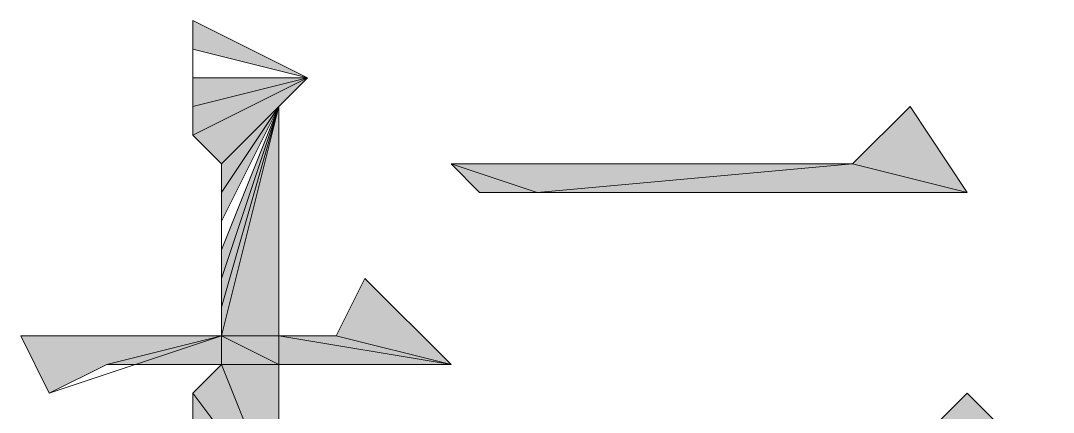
# Model space of a CAD drawing. Header units: inches. Extents: x -244 to 17, y 0 to 370.
# Drawn here: x 7.313 to 9.599, y 13.049 to 13.917 of the extents above; entities that cross this region are included whole.
import ezdxf

# ---------------------------------------------------------------- set-up
doc = ezdxf.new("R2010")
doc.units = ezdxf.units.IN
doc.header["$MEASUREMENT"] = 0
doc.layers.add('图层 1', color=7, linetype='Continuous')

# ---------------------------------------------------------------- blocks, each defined once
blk = doc.blocks.new('block 2')
at = {"layer": '图层 1', "true_color": 0xffffff}
h = blk.add_hatch(color=7, dxfattribs=at)
h.dxf.hatch_style = 2
h.paths.add_polyline_path([(33.3375, 12.8905), (33.2106, 13.2716), (33.3375, 13.3349)])
h.paths.add_polyline_path([(33.274, 13.1444), (33.3375, 12.8905), (33.2106, 13.2716)])
h = blk.add_hatch(color=7, dxfattribs=at)
h.dxf.hatch_style = 2
h.paths.add_polyline_path([(33.274, 12.7634), (33.3375, 12.7634), (33.274, 12.3824)])
h.paths.add_polyline_path([(33.3375, 12.8905), (33.274, 12.7634), (33.3375, 12.7634)])
h.paths.add_polyline_path([(33.274, 12.8905), (33.3375, 12.8905), (33.274, 12.7634)])
h.paths.add_polyline_path([(33.274, 13.1444), (33.274, 12.8905), (33.3375, 12.8905)])
h = blk.add_hatch(color=7, dxfattribs=at)
h.dxf.hatch_style = 2
h.paths.add_polyline_path([(33.274, 12.8905), (32.9565, 12.7634), (33.274, 12.7634)])
h.paths.add_polyline_path([(33.2106, 12.9539), (33.274, 12.8905), (32.9565, 12.7634)])
h = blk.add_hatch(color=7, dxfattribs=at)
h.dxf.hatch_style = 2
h.paths.add_polyline_path([(32.9565, 12.7634), (33.147, 12.9539), (33.0834, 12.9539)])
h.paths.add_polyline_path([(33.2106, 12.9539), (32.9565, 12.7634), (33.147, 12.9539)])
h = blk.add_hatch(color=7, dxfattribs=at)
h.dxf.hatch_style = 2
h.paths.add_polyline_path([(33.9091, 12.7), (33.7185, 12.8905), (33.7819, 12.9539)])
h.paths.add_polyline_path([(33.8455, 12.7634), (33.9091, 12.7), (33.7185, 12.8905)])
h = blk.add_hatch(color=7, dxfattribs=at)
h.dxf.hatch_style = 2
h.paths.add_polyline_path([(33.9091, 12.7), (33.8455, 12.9539), (33.9091, 12.9539)])
h.paths.add_polyline_path([(33.7819, 12.9539), (33.9091, 12.7), (33.8455, 12.9539)])
h = blk.add_hatch(color=7, dxfattribs=at)
h.dxf.hatch_style = 2
h.paths.add_polyline_path([(34.036, 12.9539), (33.9725, 12.9539), (33.9091, 12.7)])
h = blk.add_hatch(color=7, dxfattribs=at)
h.dxf.hatch_style = 2
h.paths.add_polyline_path([(33.8455, 12.7634), (33.3375, 12.8905), (33.4011, 12.8905)])
h.paths.add_polyline_path([(33.3375, 12.7634), (33.8455, 12.7634), (33.3375, 12.8905)])
h = blk.add_hatch(color=7, dxfattribs=at)
h.dxf.hatch_style = 2
h.paths.add_polyline_path([(33.8455, 12.7634), (33.4645, 12.8905), (33.528, 12.8905)])
h.paths.add_polyline_path([(33.4011, 12.8905), (33.8455, 12.7634), (33.4645, 12.8905)])
h = blk.add_hatch(color=7, dxfattribs=at)
h.dxf.hatch_style = 2
h.paths.add_polyline_path([(33.8455, 12.7634), (33.655, 12.8905), (33.7185, 12.8905)])
h.paths.add_polyline_path([(33.5916, 12.8905), (33.8455, 12.7634), (33.655, 12.8905)])
h = blk.add_hatch(color=7, dxfattribs=at)
h.dxf.hatch_style = 2
h.paths.add_polyline_path([(33.274, 12.3824), (33.3375, 12.6366), (33.3375, 12.7634)])
h.paths.add_polyline_path([(33.4645, 12.5729), (33.274, 12.3824), (33.3375, 12.6366)])
h = blk.add_hatch(color=7, dxfattribs=at)
h.dxf.hatch_style = 2
h.paths.add_polyline_path([(33.655, 12.1919), (33.7185, 12.3824), (33.7185, 11.4935)])
h.paths.add_polyline_path([(33.655, 12.319), (33.655, 12.1919), (33.7185, 12.3824)])
h = blk.add_hatch(color=7, dxfattribs=at)
h.dxf.hatch_style = 2
h.paths.add_polyline_path([(33.655, 11.2396), (33.7185, 11.4935), (33.655, 12.1919)])
h.paths.add_polyline_path([(33.8455, 11.3664), (33.655, 11.2396), (33.7185, 11.4935)])
h = blk.add_hatch(color=7, dxfattribs=at)
h.dxf.hatch_style = 2
h.paths.add_polyline_path([(33.0834, 11.3664), (33.0201, 11.7474), (33.0201, 11.8746)])
h.paths.add_polyline_path([(33.0201, 11.0491), (33.0834, 11.3664), (33.0201, 11.7474)])
h.paths.add_polyline_path([(33.2106, 11.2396), (33.0201, 11.0491), (33.0834, 11.3664)])
at = {"layer": '图层 1', "lineweight": 0}
for points in [[(33.3375, 12.8905), (33.2106, 13.2716), (33.3375, 13.3349), (33.3375, 12.8905)], [(33.274, 13.1444), (33.3375, 12.8905), (33.2106, 13.2716), (33.274, 13.1444)], [(33.274, 13.1444), (33.274, 12.8905), (33.3375, 12.8905), (33.274, 13.1444)], [(33.2106, 12.9539), (33.274, 12.8905), (32.9565, 12.7634), (33.2106, 12.9539)], [(33.2106, 12.9539), (32.9565, 12.7634), (33.147, 12.9539), (33.2106, 12.9539)], [(33.9091, 12.7), (33.7185, 12.8905), (33.7819, 12.9539), (33.9091, 12.7)], [(33.7819, 12.9539), (33.9091, 12.7), (33.8455, 12.9539), (33.7819, 12.9539)], [(33.9091, 12.7), (33.8455, 12.9539), (33.9091, 12.9539), (33.9091, 12.7)], [(33.9725, 12.9539), (33.9091, 12.9539), (33.9091, 12.7), (33.9725, 12.9539)], [(34.036, 12.9539), (33.9725, 12.9539), (33.9091, 12.7), (34.036, 12.9539)], [(33.274, 12.8905), (32.9565, 12.7634), (33.274, 12.7634), (33.274, 12.8905)], [(33.3375, 12.8905), (33.274, 12.7634), (33.3375, 12.7634), (33.3375, 12.8905)], [(33.274, 12.8905), (33.3375, 12.8905), (33.274, 12.7634), (33.274, 12.8905)], [(33.8455, 12.7634), (33.3375, 12.8905), (33.4011, 12.8905), (33.8455, 12.7634)], [(33.3375, 12.7634), (33.8455, 12.7634), (33.3375, 12.8905), (33.3375, 12.7634)], [(33.4011, 12.8905), (33.8455, 12.7634), (33.4645, 12.8905), (33.4011, 12.8905)], [(33.8455, 12.7634), (33.4645, 12.8905), (33.528, 12.8905), (33.8455, 12.7634)], [(33.528, 12.8905), (33.8455, 12.7634), (33.5916, 12.8905), (33.528, 12.8905)], [(33.5916, 12.8905), (33.8455, 12.7634), (33.655, 12.8905), (33.5916, 12.8905)], [(33.8455, 12.7634), (33.655, 12.8905), (33.7185, 12.8905), (33.8455, 12.7634)], [(33.8455, 12.7634), (33.9091, 12.7), (33.7185, 12.8905), (33.8455, 12.7634)], [(33.274, 12.3824), (33.3375, 12.6366), (33.3375, 12.7634), (33.274, 12.3824)], [(33.274, 12.7634), (33.3375, 12.7634), (33.274, 12.3824), (33.274, 12.7634)], [(33.4645, 12.5729), (33.274, 12.3824), (33.3375, 12.6366), (33.4645, 12.5729)], [(33.655, 12.1919), (33.7185, 12.3824), (33.7185, 11.4935), (33.655, 12.1919)], [(33.655, 12.319), (33.655, 12.1919), (33.7185, 12.3824), (33.655, 12.319)], [(33.655, 11.2396), (33.7185, 11.4935), (33.655, 12.1919), (33.655, 11.2396)], [(33.8455, 11.3664), (33.655, 11.2396), (33.7185, 11.4935), (33.8455, 11.3664)], [(33.2106, 11.2396), (33.0201, 11.0491), (33.0834, 11.3664), (33.2106, 11.2396)]]:
    blk.add_lwpolyline(points, dxfattribs=at)
at = {"layer": '图层 1', "color": 7, "lineweight": 20, "true_color": 0xffffff}
for points in [[(33.3375, 12.8905), (33.2106, 13.2716), (33.3375, 13.3349), (33.3375, 12.8905)], [(33.274, 13.1444), (33.3375, 12.8905), (33.2106, 13.2716), (33.274, 13.1444)], [(33.274, 13.1444), (33.274, 12.8905), (33.3375, 12.8905), (33.274, 13.1444)], [(33.2106, 12.9539), (33.274, 12.8905), (32.9565, 12.7634), (33.2106, 12.9539)], [(33.2106, 12.9539), (32.9565, 12.7634), (33.147, 12.9539), (33.2106, 12.9539)], [(33.9091, 12.7), (33.7185, 12.8905), (33.7819, 12.9539), (33.9091, 12.7)], [(33.7819, 12.9539), (33.9091, 12.7), (33.8455, 12.9539), (33.7819, 12.9539)], [(33.9091, 12.7), (33.8455, 12.9539), (33.9091, 12.9539), (33.9091, 12.7)], [(33.9725, 12.9539), (33.9091, 12.9539), (33.9091, 12.7), (33.9725, 12.9539)], [(34.036, 12.9539), (33.9725, 12.9539), (33.9091, 12.7), (34.036, 12.9539)], [(33.274, 12.8905), (32.9565, 12.7634), (33.274, 12.7634), (33.274, 12.8905)], [(33.3375, 12.8905), (33.274, 12.7634), (33.3375, 12.7634), (33.3375, 12.8905)], [(33.274, 12.8905), (33.3375, 12.8905), (33.274, 12.7634), (33.274, 12.8905)], [(33.8455, 12.7634), (33.3375, 12.8905), (33.4011, 12.8905), (33.8455, 12.7634)], [(33.3375, 12.7634), (33.8455, 12.7634), (33.3375, 12.8905), (33.3375, 12.7634)], [(33.4011, 12.8905), (33.8455, 12.7634), (33.4645, 12.8905), (33.4011, 12.8905)], [(33.8455, 12.7634), (33.4645, 12.8905), (33.528, 12.8905), (33.8455, 12.7634)], [(33.528, 12.8905), (33.8455, 12.7634), (33.5916, 12.8905), (33.528, 12.8905)], [(33.5916, 12.8905), (33.8455, 12.7634), (33.655, 12.8905), (33.5916, 12.8905)], [(33.8455, 12.7634), (33.655, 12.8905), (33.7185, 12.8905), (33.8455, 12.7634)], [(33.8455, 12.7634), (33.9091, 12.7), (33.7185, 12.8905), (33.8455, 12.7634)], [(33.274, 12.3824), (33.3375, 12.6366), (33.3375, 12.7634), (33.274, 12.3824)], [(33.274, 12.7634), (33.3375, 12.7634), (33.274, 12.3824), (33.274, 12.7634)], [(33.4645, 12.5729), (33.274, 12.3824), (33.3375, 12.6366), (33.4645, 12.5729)], [(33.655, 12.1919), (33.7185, 12.3824), (33.7185, 11.4935), (33.655, 12.1919)], [(33.655, 12.319), (33.655, 12.1919), (33.7185, 12.3824), (33.655, 12.319)], [(33.655, 11.2396), (33.7185, 11.4935), (33.655, 12.1919), (33.655, 11.2396)], [(33.8455, 11.3664), (33.655, 11.2396), (33.7185, 11.4935), (33.8455, 11.3664)], [(33.2106, 11.2396), (33.0201, 11.0491), (33.0834, 11.3664), (33.2106, 11.2396)]]:
    blk.add_lwpolyline(points, dxfattribs=at)
at = {"layer": '图层 1', "lineweight": 0}
for points in [[(33.9091, 12.9539), (33.9091, 12.9539), (33.9091, 12.7), (33.9091, 12.7), (33.9091, 12.7), (33.9091, 12.9539), (33.9091, 12.9539)], [(33.8455, 12.7634), (33.8455, 12.7634), (33.5916, 12.8905), (33.5916, 12.8905), (33.5916, 12.8905), (33.8455, 12.7634), (33.8455, 12.7634)], [(33.274, 12.7634), (33.274, 12.7634), (32.9565, 12.7634), (32.9565, 12.7634), (32.9565, 12.7634), (33.274, 12.7634), (33.274, 12.7634)]]:
    blk.add_open_spline(points, degree=3, knots=[0, 0, 0, 0, 1, 1, 1, 2, 2, 2, 2], dxfattribs=at)
at = {"layer": '图层 1', "color": 7, "lineweight": 20, "true_color": 0xffffff}
for points in [[(33.9091, 12.9539), (33.9091, 12.9539), (33.9091, 12.7), (33.9091, 12.7), (33.9091, 12.7), (33.9091, 12.9539), (33.9091, 12.9539)], [(33.8455, 12.7634), (33.8455, 12.7634), (33.5916, 12.8905), (33.5916, 12.8905), (33.5916, 12.8905), (33.8455, 12.7634), (33.8455, 12.7634)], [(33.274, 12.7634), (33.274, 12.7634), (32.9565, 12.7634), (32.9565, 12.7634), (32.9565, 12.7634), (33.274, 12.7634), (33.274, 12.7634)]]:
    blk.add_open_spline(points, degree=3, knots=[0, 0, 0, 0, 1, 1, 1, 2, 2, 2, 2], dxfattribs=at)

msp = doc.modelspace()

# ---------------------------------------------------------------- block references
at = {"layer": '图层 1', "rotation": 90}
msp.add_blockref('block 2', (20.6482, -20.1187), dxfattribs=at)

doc.saveas('drawing.dxf')
